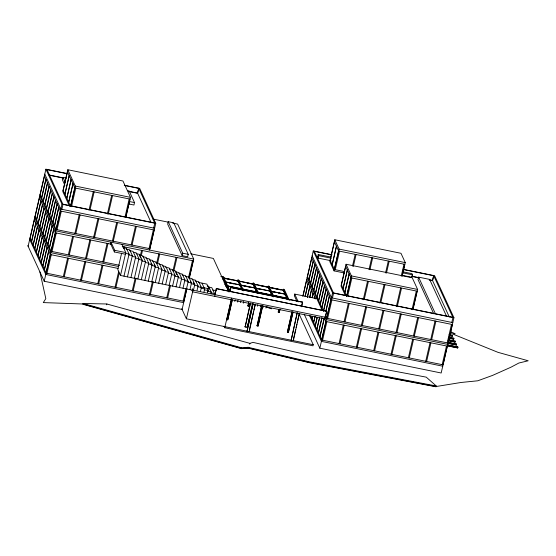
<?xml version="1.0" encoding="UTF-8"?>
<svg xmlns="http://www.w3.org/2000/svg" width="556" height="556" viewBox="0 0 556 556"><rect width="100%" height="100%" fill="white"/><g stroke="black" fill="none" stroke-linecap="round" stroke-linejoin="round"><path stroke-width="0.83" d="M28.12 246.259L45.912 169.205L67.297 173.576M30.093 238.281L34.368 219.766M35.118 216.499L39.393 197.985M40.15 194.711L44.424 176.196M31.532 241.408L35.806 222.893M36.557 219.62L40.831 201.105M41.589 197.839L45.863 179.324M31.616 241.589L35.89 223.074M36.64 219.808L40.922 201.293M41.672 198.026L45.946 179.512M33.138 244.904L37.412 226.389M38.169 223.123L42.444 204.608M43.194 201.341L47.468 182.827M33.221 245.092L37.495 226.577M38.253 223.31L42.527 204.796M43.285 201.529L47.559 183.007M34.75 248.407L39.024 229.892M39.775 226.619L44.049 208.104M44.807 204.837L49.081 186.323M34.833 248.588L39.108 230.073M39.858 226.806L44.139 208.291M44.89 205.025L49.164 186.51M36.355 251.903L40.63 233.388M41.387 230.121L45.661 211.607M46.412 208.34L50.686 189.825M36.439 252.09L40.713 233.576M41.471 230.309L45.745 211.794M46.502 208.528L50.777 190.013M37.968 255.406L42.242 236.891M42.993 233.617L47.267 215.102M48.024 211.836L52.299 193.321M38.051 255.593L42.325 237.071M43.083 233.805L47.357 215.29M48.108 212.024L52.382 193.509M39.573 258.901L43.848 240.387M44.605 237.12L48.879 218.605M49.63 215.339L53.904 196.824M39.657 259.089L43.938 240.574M44.688 237.308L48.963 218.793M49.72 215.526L53.995 197.012M41.186 262.404L45.46 243.889M46.211 240.616L50.485 222.101M51.242 218.835L55.517 200.32M41.269 262.592L45.543 244.07M46.301 240.804L50.575 222.289M51.326 219.022L55.6 200.507M66.359 178.066L62.96 177.371L62.397 179.824L64.899 185.266M42.791 265.9L47.065 247.385M47.823 244.119L52.097 225.604M52.848 222.337L57.122 203.823M42.875 266.088L47.156 247.573M47.906 244.306L52.181 225.792M52.938 222.525L57.212 204.01M44.404 269.403L48.678 250.888M49.428 247.615L53.703 229.1M54.46 225.833L58.734 207.319M44.487 269.59L48.761 251.069M49.519 247.802L53.793 229.287M54.544 226.021L58.818 207.506M125.83 217.459L130.472 197.352L122.966 181.02L67.811 169.74L62.779 191.528L69.576 206.304M63.182 190.354L67.457 171.839M46.009 272.899L50.283 254.384M51.041 251.117L55.315 232.603M56.066 229.336L60.34 210.821M186.899 288.661L182.097 309.456L44.209 281.253L62.001 204.198L45.912 169.205M64.885 194.058L69.159 175.543M64.976 194.246L69.25 175.731M46.975 273.267L51.256 254.752M52.007 251.486L56.281 232.971M57.039 229.704L61.313 211.19M61.862 209.306L62.995 204.399L46.906 169.406M66.762 198.144L71.036 179.63M66.852 198.332L71.126 179.817M68.638 202.224L72.919 183.709M68.729 202.412L73.003 183.897M70.522 206.311L74.796 187.796M70.675 206.179L75.317 186.072L67.811 169.74M71.488 206.672L75.762 188.157M63.328 276.61L67.61 258.095M68.36 254.829L72.634 236.314M64.211 276.791L68.485 258.276M69.243 255.009L73.517 236.495M74.907 233.353L79.181 214.838M75.79 233.534L80.064 215.019M88.988 210.251L93.262 191.737M90.065 209.591L94.145 191.917M80.564 280.134L84.839 261.619M85.596 258.352L89.87 239.838M81.447 280.314L85.721 261.8M86.479 258.533L90.753 240.018M93.658 237.19L97.932 218.675M94.541 237.37L98.815 218.855M83.101 303.451L82.913 304.271L241.533 348.661L247.948 348.105L309.525 362.714L436.05 386.795L436.245 385.975L426.237 377.149L306.724 354.686L252.952 342.364L249.922 343.358L106.835 303.986L83.101 303.451L241.721 347.847L248.136 347.291L309.713 361.893L436.245 385.975M107.377 214.011L111.652 195.497M108.253 214.192L112.534 195.677M97.8 283.664L102.075 265.142M102.832 261.876L107.106 243.361M98.683 283.838L102.957 265.323M103.715 262.057L107.989 243.542M112.409 241.026L116.684 222.511M113.292 241.207L117.566 222.692M114.369 251.958L114.751 250.325L110.991 242.159L110.616 243.792L114.369 251.958L125.399 254.217M125.072 216.75L129.152 199.076M125.864 216.743L129.951 199.069L74.879 187.977L67.373 171.651M106.648 304.799L106.835 303.986M121.59 253.279L117.816 269.625L120.499 275.456L192.73 290.225M115.036 287.188L118.734 271.196M123.953 248.574L124.342 246.885M127.449 190.562L129.145 190.91L134.51 202.572L133.947 205.025L128.853 203.982M115.919 287.369L119.227 273.059M120.499 275.456L125.781 252.584L122.028 244.418M123.974 276.165L129.068 254.099L126.386 248.268L122.911 247.559M131.16 244.862L135.442 226.348M132.043 245.043L136.317 226.528M127.442 276.874L132.349 255.614L129.673 249.783L126.198 249.074M130.917 277.583L135.636 257.136L132.953 251.298L129.485 250.589M134.392 278.299L138.924 258.651L136.241 252.82L133.468 252.25M132.272 290.712L135.191 278.083M140.411 255.461L141.578 250.415M133.155 290.892L136.074 278.264M141.293 255.642L142.461 250.596M137.86 279.008L142.211 260.166L139.528 254.335L136.06 253.626M141.335 279.717L145.498 261.681L142.816 255.85L139.341 255.141M153.637 228.071L154.77 223.171L138.68 188.178L137.547 193.078L151.135 222.629M149.036 248.518L153.31 230.003M149.599 250.054L155.763 223.373L139.674 188.38L124.231 185.224M144.81 280.426L148.786 263.203L146.103 257.372L142.628 256.657M148.278 281.134L152.073 264.719L149.39 258.887L145.915 258.179M151.753 281.843L155.36 266.234L152.678 260.403L149.203 259.694M149.508 294.235L152.427 281.614M156.674 263.196L158.814 253.939M150.391 294.416L153.31 281.795M157.556 263.377L159.697 254.12M168.246 221.712L167.676 224.165L182.16 255.656L187.671 256.789L188.241 254.335L173.757 222.838L168.246 221.712L182.722 253.209L182.16 255.656M155.228 282.559L158.641 267.749L155.965 261.918L152.49 261.209M158.696 283.268L161.928 269.271L159.245 263.44L155.777 262.724M162.171 283.977L165.215 270.786L162.533 264.955L159.065 264.246M165.646 284.686L168.503 272.301L165.82 266.47L162.345 265.761M169.114 285.395L171.79 273.823L169.107 267.985L165.632 267.276M166.744 297.759L169.663 285.138M172.944 270.925L176.05 257.463M167.627 297.94L170.546 285.318M173.826 271.106L176.933 257.643M172.589 286.111L175.077 275.338L172.395 269.507L169.615 268.937M176.064 286.82L178.365 276.853L175.682 271.022L172.207 270.313M179.532 287.528L181.645 278.368L178.969 272.537L175.494 271.828M183.007 288.237L184.933 279.89L182.25 274.052L178.782 273.344M183.098 301.102L186.017 288.481M188.713 276.798L192.404 260.806M186.482 288.946L188.22 281.405L185.537 275.574L182.069 274.859M186.809 288.474L183.98 301.282L46.099 273.086L30.003 238.093M189.311 277.632L193.196 260.799L122.23 246.454M189.207 278.66L193.724 259.082L177.635 224.089L172.562 223.046M189.95 289.655L191.507 282.921L188.825 277.09L185.356 276.381M224.026 326.212L224.742 327.769L312.993 345.818L313.243 344.727L186.385 318.783L192.988 290.197L192.272 288.64M193.592 289.634L194.795 284.436L192.112 278.605L188.637 277.896M197.06 290.357L198.082 285.958L195.399 280.12L191.924 279.411M200.535 291.087L201.369 287.473L198.687 281.642L195.212 280.933M203.996 291.824L204.65 288.988L201.974 283.157M207.471 292.532L207.937 290.503L207.27 289.05M208.646 290.427L209.028 288.793L206.881 284.13L198.395 282.392M210.932 293.29L211.224 292.025L208.542 286.194L207.159 285.909M214.97 294.534L216.353 288.543L326.74 311.277L324.982 318.901L192.612 291.83L191.896 290.274M214.672 296.341L216.353 288.543M220.822 276.408L223.602 276.992L223.401 277.861L284.074 290.267M224.228 282.65L224.45 281.67L285.124 294.075L284.894 295.055M224.304 282.809L224.527 281.829M226.049 286.618L226.278 285.638M226.125 286.778L226.355 285.798M227.946 290.746L228.175 289.766L230.705 290.281M228.836 289.919L230.629 290.121M229.795 291.928L230.83 287.431L302.534 302.096L301.574 306.766M230.052 291.351L230.83 287.431M224.742 327.769L231.595 298.092M232.394 299.719L227.751 319.846L226.758 319.644L231.4 299.517M227.751 319.846L232.102 300.344M243.723 290.857L238.767 280.092L237.996 279.932L237.794 280.808L242.041 290.03M237.871 280.968L236.14 280.787M234.785 301.47L235.174 299.795M237.62 302.047L238.01 300.365M240.463 302.631L240.852 300.942M243.299 303.208L243.688 301.512M249.547 303.701L248.963 306.217L247.976 306.015L248.65 302.45M258.533 293.193L253.939 283.192L253.168 283.039L252.966 283.907L257.386 293.526M247.976 306.015L248.747 302.659M254.787 287.876L253.043 284.067M248.963 306.217L249.255 304.334M252.778 303.854L247.33 327.442L245.126 326.991L250.353 302.937M245.126 326.991L250.568 303.402M254.863 288.036L256.608 291.837M241.533 348.661L241.721 347.847M247.893 323.606L247.33 327.442M248.282 321.924L249.06 318.553M249.449 316.871L252.368 304.229M249.435 329.493L252.355 316.857M252.744 315.169L253.522 311.805M253.911 310.116L255.273 304.222L249.262 331.64L249.046 331.174M257.456 306.224L257.796 304.73M247.948 348.105L248.136 347.291M249.734 344.178L249.922 343.358M260.284 306.822L260.625 305.348M262.731 305.925L258.081 326.052L257.087 325.844L261.64 305.508M257.087 325.844L261.737 305.717M258.081 326.052L262.634 305.71M263.113 307.426L263.447 305.981M273.698 296.292L269.104 286.298L268.333 286.138L268.131 287.007L272.377 296.237M269.952 290.976L268.207 287.174M268.902 287.167L269.104 286.298M265.942 308.052L266.268 306.648M270.028 291.135L271.78 294.937M280.078 309.066L279.3 312.423L278.209 312.006L278.792 309.49M289.224 300.164L284.269 289.398L283.497 289.238L283.296 290.107L287.723 299.726M278.306 312.222L278.89 309.706M279.3 312.423L279.786 309.699M286.722 299.024L286.945 298.044L227.05 285.791M286.986 298.37L227.126 285.958M316.774 298.6L294.715 294.089L294.339 295.722L296.841 301.164M293.068 312.125L288.418 332.252L287.424 332.05L291.976 311.714M287.424 332.05L292.074 311.923M288.418 332.252L292.97 311.916M302.798 296.341L313.285 250.923L332.05 254.759M303.076 295.688L306.766 279.696M307.524 276.429L311.798 257.914M293.366 339.355L295.702 329.249M296.091 327.56L296.869 324.197M297.258 322.508L299.197 314.084M293.387 340.668L299.392 313.243M301.672 305.842L302.534 302.096M305.098 296.285L308.205 282.823M308.962 279.557L313.236 261.042M305.181 296.473L308.288 283.011M309.046 279.744L313.32 261.23M307.287 297.265L309.817 286.326M310.568 283.053L314.842 264.538M307.371 297.453L309.9 286.507M310.651 283.24L314.925 264.725M330.903 257.087L318.234 254.502L317.664 256.948L318.199 258.116L330.876 260.708M318.199 258.116L318.769 255.663L318.234 254.502M309.671 297.397L311.423 289.822M312.18 286.555L316.454 268.041M309.761 297.585L311.506 290.01M312.263 286.743L316.538 268.228M312.062 297.529L313.035 293.325M313.786 290.051L318.06 271.536M312.145 297.717L313.118 293.505M313.869 290.239L318.143 271.724M314.251 298.502L314.64 296.821M315.398 293.554L319.672 275.039M314.342 298.69L314.724 297.008M315.481 293.742L319.756 275.227M311.979 318.838L312.555 316.308M317.003 297.05L321.278 278.535M312.062 319.019L312.646 316.496M317.087 297.238L321.368 278.723M313.584 322.334L314.946 316.44M318.616 300.553L322.89 282.038M313.667 322.522L315.03 316.628M318.699 300.74L322.973 282.226M402.113 276.311L405.275 262.62L400.98 253.293L334.795 239.754L329.771 261.535L334.059 270.869L344.24 272.954M330.167 260.361L334.441 241.846M315.196 325.837L317.135 317.42M320.221 304.049L324.495 285.534M315.28 326.024L317.219 317.608M320.305 304.236L324.586 285.721M316.802 329.333L319.519 317.552M321.834 307.551L326.108 289.037M316.885 329.52L319.61 317.74M321.917 307.739L326.191 289.224M332.14 264.656L336.415 246.141M332.231 264.844L336.505 246.329M318.414 332.835L321.91 317.685M323.439 311.047L327.713 292.532M318.498 333.023L321.993 317.872M327.804 292.72L323.529 311.235L307.433 276.242M334.288 269.319L338.562 250.805M334.059 270.869L339.09 249.088L334.795 239.754M335.254 269.688L339.528 251.173M320.02 336.331L324.099 318.657M325.83 311.186L329.326 296.035M320.103 336.519L324.384 318.004M325.913 311.367L329.409 296.223M325.274 317.087L326.657 311.096M321.632 339.834L325.906 321.319M326.657 318.046L330.931 299.531M403.156 269.299L434.618 275.734L453.932 317.726L441.172 373L319.832 348.188L332.592 292.915L313.285 250.923M322.598 340.202L326.872 321.681M327.63 318.414L331.904 299.899M332.453 298.016L333.586 293.116L314.272 251.124M412.969 309.56L417.612 289.454L412.246 277.785L346.061 264.253L341.03 286.034L345.325 295.368M341.433 284.86L345.707 266.345M343.052 288.376L347.326 269.862M343.135 288.564L347.41 270.049M344.838 292.261L349.112 273.747M344.922 292.449L349.196 273.934M352.476 266.157L355.194 254.377M353.359 266.338L356.076 254.558M346.624 296.153L350.899 277.639M346.061 264.253L351.427 275.915L346.708 296.341L341.349 284.672M347.785 295.674L351.865 278M339.049 343.566L343.323 325.051M344.081 321.778L348.355 303.263M339.931 343.747L344.206 325.225M344.963 321.959L349.237 303.444M369.024 269.542L371.742 257.762M369.907 269.723L372.624 257.942M363.256 299.719L367.53 281.204M364.333 299.058L368.413 281.385M356.382 347.111L360.656 328.596M361.414 325.323L365.688 306.808M357.265 347.291L361.539 328.777M362.297 325.503L366.571 306.988M385.565 272.926L388.29 261.146M386.448 273.107L389.172 261.327M379.804 303.103L384.078 284.589M380.881 302.443L384.96 284.769M373.715 350.655L377.99 332.14M378.747 328.867L383.021 310.352M374.598 350.836L378.872 332.321M379.63 329.048L383.904 310.533M401.23 276.13L403.955 264.35M402.224 275.283L404.747 264.343L338.646 250.992L334.358 241.658M396.352 306.488L400.626 287.973M397.429 305.828L401.508 288.154M391.049 354.2L395.33 335.685M396.08 332.418L400.355 313.897M391.931 354.38L396.213 335.866M396.963 332.599L401.237 314.077M402.704 271.773L411.996 273.67L412.531 274.838L411.961 277.291L402.676 275.394M446.419 315.94L429.614 279.39L418.585 277.131L418.015 279.585L433.75 313.799M412.01 309.692L416.291 291.177M412.809 309.685L417.083 291.17L350.982 277.819L345.623 266.157M408.389 357.744L412.663 339.229M413.414 335.963L417.688 317.448M409.272 357.925L413.546 339.41M414.296 336.144L418.571 317.622M425.722 361.289L429.997 342.774M430.747 339.507L435.021 320.993M426.605 361.469L430.879 342.955M431.63 339.688L435.904 321.173M451.806 322.424L452.938 317.525L433.631 275.533L432.498 280.433L449.304 316.983M442.173 364.653L446.447 346.138M447.198 342.871L451.479 324.356M449.915 334.809L452.459 335.331L452.334 336.29L449.79 335.768M452.334 336.29L452.459 335.331M448.588 338.159L453.675 339.202L453.8 338.243L448.706 337.207M453.675 339.202L453.8 338.243M448.226 340.731L455.017 342.121L455.142 341.162L448.351 339.772M455.017 342.121L455.142 341.162M447.872 343.302L456.358 345.033L456.483 344.081L447.997 342.343M456.358 345.033L456.483 344.081M447.517 345.867L457.699 347.952L457.824 346.993L447.643 344.915M457.699 347.952L457.824 346.993M46.996 169.615L67.394 173.792M125.176 185.607L138.778 188.387L137.645 193.286L128.297 191.375M49.004 174.966L63.363 177.906M129.902 191.514L137.693 193.106M49.269 175.216L62.863 177.996M75.317 186.072L130.472 197.352M129.423 201.529L134.51 202.572M339.09 249.088L405.275 262.62M314.369 251.333L331.3 254.794M403.253 269.507L433.722 275.741L432.596 280.641L429.211 279.953M153.102 219.071L168.329 222.185M318.769 255.663L331.439 258.255M402.391 272.767L412.531 274.838M62.897 204.191L154.672 222.963M62.001 204.198L155.763 223.373M316.392 256.691L318.088 257.039M411.336 276.103L418.216 277.513M429.955 279.911L432.644 280.46M316.628 256.928L318.317 257.275M411.433 276.318L419.05 277.875M154.631 228.273L60.868 209.098L44.779 174.104M344.56 271.592L334.371 269.507L330.083 260.18M351.427 275.915L417.612 289.454M190.701 253.793L213.358 258.429L228.731 291.872M182.722 253.209L188.241 254.335M193.724 259.082L55.836 230.886L39.747 195.886M111.228 244.209L55.398 232.79L39.309 197.797M333.489 292.908L452.841 317.316M332.592 292.915L453.932 317.726M114.751 250.325L125.781 252.584M125.593 253.39L129.068 254.099M128.881 254.905L132.349 255.614M132.168 256.42L135.636 257.136M452.799 322.626L331.459 297.814L312.152 255.823M135.456 257.942L138.924 258.651M138.736 259.457L142.211 260.166M142.023 260.972L145.498 261.681M223.436 278.188L231.908 279.918M238.607 281.287L240.303 281.635M247.072 283.018L253.001 284.234M254.62 284.568L256.316 284.908M260.549 285.777L268.166 287.334M271.481 288.015L280.794 289.919M145.311 262.495L148.786 263.203M224.165 279.188L222.476 278.848L222.706 277.868L283.372 290.274L284.735 293.478M148.598 264.01L152.073 264.719M155.36 266.234L151.885 265.525L150.878 263.335M158.641 267.749L155.173 267.04L154.165 264.858M225.187 281.989L285.2 294.242L286.91 298.204M226.111 282.33L227.8 282.67M229.496 283.018L233.728 283.887M242.972 285.777L249.741 287.16M256.441 288.529L260.681 289.398M270.765 291.462L274.15 292.15M278.382 293.019L280.078 293.366M158.46 268.562L161.928 269.271M161.74 270.077L165.215 270.786M165.028 271.592L168.503 272.301M168.315 273.107L171.79 273.823M224.575 284.575L225.993 284.867M171.602 274.629L175.077 275.338M227.008 285.958L230.399 286.646M243.028 289.231L246.412 289.926M258.192 292.331L261.577 293.026M272.516 295.264L276.749 296.126M227.932 286.291L232.165 287.16M243.945 289.565L245.641 289.912M249.873 290.781L251.569 291.129M260.806 293.019L266.734 294.228M272.586 295.424L278.514 296.64M174.89 276.144L178.365 276.853M230.914 287.612L302.617 302.269M119.644 265.316L51.124 251.305L35.035 216.312M178.177 277.659L181.645 278.368M181.465 279.175L184.933 279.89M118.484 266.505L50.811 252.667L34.722 217.674M184.745 280.697L188.22 281.405M449.13 334.775L452.521 335.47M191.507 282.921L188.032 282.212L187.031 280.022M449.728 335.622L451.423 335.97M118.046 268.409L50.374 254.572L34.277 219.578M208.361 287L211.829 287.709L215.047 294.708M216.43 288.717L326.74 311.277M194.795 284.436L191.32 283.727L190.319 281.544M198.082 285.958L194.607 285.242L193.266 282.33M448.775 337.346L453.863 338.389M200.542 287.063L209.028 288.793M197.894 286.764L201.369 287.473M450.214 338.368L453.613 339.063M212.906 290.037L216.298 290.732M201.182 288.279L204.65 288.988M204.469 289.794L207.937 290.503M448.414 339.911L455.204 341.301M207.756 291.316L211.224 292.025M448.164 340.592L454.954 341.982M211.037 292.831L214.512 293.54M192.988 290.197L325.357 317.267M448.06 342.482L456.545 344.22M448.657 343.33L456.295 344.894M266.234 306.78L269.069 307.364M447.768 344.414L326.428 319.596L325.003 316.489M268.882 308.177L271.717 308.761M447.705 345.054L457.887 347.132M447.448 345.728L457.637 347.813M247.879 305.807L248.866 306.008M278.209 312.006L279.202 312.215M183.668 302.645L45.78 274.449L29.69 239.455M227.654 319.637L226.758 319.644M256.997 325.635L257.984 325.837M287.327 331.842L288.321 332.043M442.743 366.195L321.403 341.377L309.602 315.718M244.911 326.525L246.384 326.824M288.46 299.601L290.156 299.969M450.513 331.64L455.197 333.802L452.188 333.802L497.947 352.323L528.2 360.781L518.88 363.019L511.02 367.175L492.54 375.418L477.778 380.79L461.084 382.472L436.112 386.524L309.588 362.442L248.011 347.834L241.596 348.39L82.976 304L43.292 302.589L45.821 298.621L39.921 271.926M418.585 277.131L435.39 313.681M311.707 257.727L331.022 299.719L452.362 324.537L448.08 343.052L326.747 318.234L325.67 315.905M307.12 277.604L322.139 310.269M306.683 279.508L315.62 298.954M324.558 318.393L325.99 321.5L447.246 346.131L443.056 364.833L321.715 340.022L310.63 315.912M304.452 314.752L319.832 348.188M294.715 294.089L298.287 301.866M299.295 314.397L313.243 344.727M285.84 294.11L286.903 296.417M283.497 289.238L288.098 299.232M268.333 286.138L273.281 296.904M253.168 283.039L257.762 293.033M237.996 279.932L242.951 290.698M223.602 276.992L230.323 291.601M229.552 291.441L222.831 276.832L222.629 277.701L228.996 291.546M175.828 272.558L176.836 274.747M181.736 308.677L186.385 318.783M139.681 255.871L140.682 258.06M62.96 177.371L65.469 182.813M63.099 190.166L70.244 205.72M44.341 176.009L60.43 211.009L154.102 229.996L149.918 248.699L56.156 229.524L40.067 194.53M27.8 245.564L44.209 281.253M253.063 303.771L247.059 331.188L253.063 303.771M297.189 312.792L291.177 340.216L297.189 312.792M451.118 332.412L450.992 333.371L451.118 332.412"/></g></svg>
